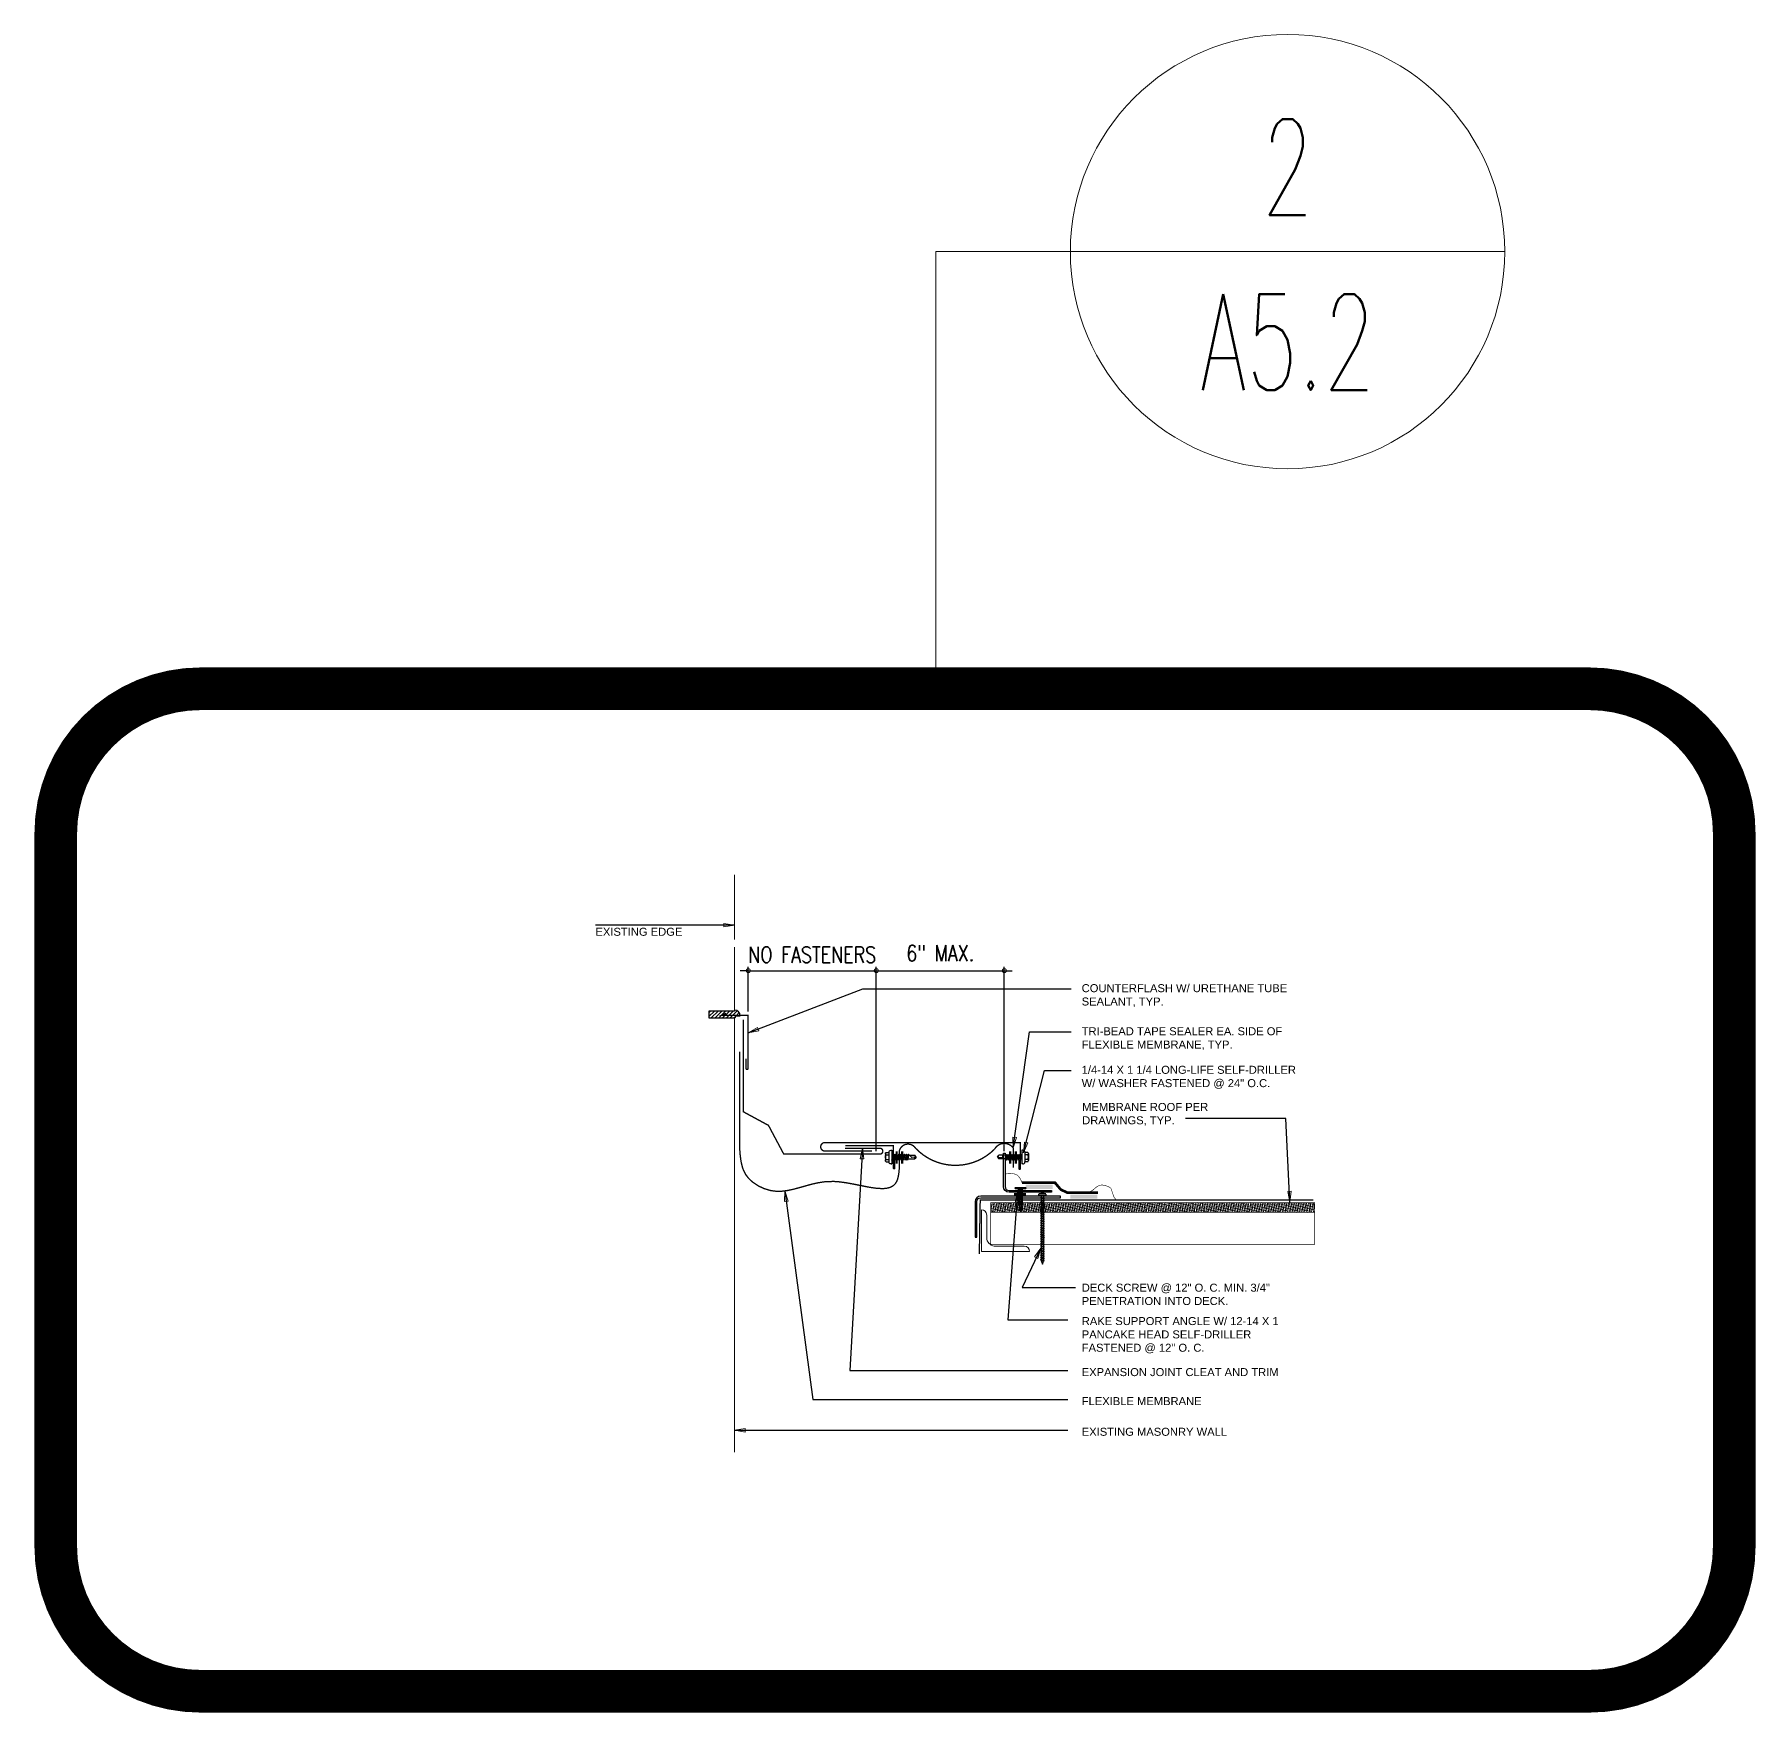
# Model space of a CAD drawing. Header units: inches. Extents: x -33163 to 19162, y -8858 to 30669.
# Drawn here: x -26917.8 to -26837.1, y -351.8 to -273.2 of the extents above; entities that cross this region are included whole.
import ezdxf
from ezdxf.enums import TextEntityAlignment as Align

# ---------------------------------------------------------------- set-up
doc = ezdxf.new("R2010")
doc.units = ezdxf.units.IN
for name, pattern in [('DASHED', [0.75, 0.5, -0.25]), ('HIDDEN2', [0.1875, 0.125, -0.0625]), ('HIDDEN4', [0.09375, 0.0625, -0.03125])]:
    doc.linetypes.add(name, pattern=pattern)
doc.layers.get('0').update_dxf_attribs({"color": 9, "lineweight": 0})
doc.layers.get('Defpoints').update_dxf_attribs({"color": 254})
for name, color, linetype, lineweight in [('06 - Fasteners', 11, 'Continuous', 30), ('10 - Flashings', 2, 'Continuous', 60), ('11 - Not In Scope', 7, 'Continuous', 0), ('12 - Steel', 11, 'Continuous', 15), ('13 - Tube Sealant', 11, 'Continuous', 25), ('16 - Underlayment', 4, 'HIDDEN2', 40), ('16a - Underlayment Strip-In', 8, 'HIDDEN4', 20), ('21 - Coverboard', 11, 'Continuous', 15), ('A-ANNO-NOTE-04', 12, 'Continuous', 9), ('A-ANNO-NOTE-08', 12, 'Continuous', 9), ('A-ANNO-SYMB-48', 12, 'Continuous', 9)]:
    doc.layers.add(name, color=color, linetype=linetype, lineweight=lineweight)
for name, color, linetype in [('14 - Tape Sealant', 11, 'Continuous'), ('23-CLIP', 12, 'Continuous'), ('24-SheetMetal', 10, 'Continuous'), ('25-FASTENER', 12, 'Continuous'), ('CUTEDGE SEALANT', 11, 'Continuous')]:
    doc.layers.add(name, color=color, linetype=linetype)
doc.styles.add('GENERATED_STYLE_1', font='arial.ttf')
doc.styles.add('ROMANS', font='romans.shx', dxfattribs={"width": 1.1})
doc.styles.add('TXT-STD-1', font='romans.shx', dxfattribs={"width": 0.8, "height": 0.75})
doc.dimstyles.new('Dim 08', dxfattribs={"dimscale": 8, "dimtxt": 0.09375, "dimasz": 0.0625, "dimexe": 0.0625, "dimexo": 0.0625, "dimgap": 0.09375, "dimtad": 1, "dimdec": 4, "dimzin": 3, "dimdsep": 46, "dimlunit": 4, "dimtxsty": 'ROMANS', "dimblk1": 'ARCHTICK', "dimblk2": 'ARCHTICK', "dimsah": 1, "dimcen": 0.0625, "dimdle": 0.0625, "dimclrd": 2, "dimclre": 2, "dimclrt": 3, "dimaunit": 1, "dimazin": 0, "dimtm": 1e-09, "dimtfac": 1, "dimtdec": 4, "dimtmove": 2, "dimatfit": 3, "dimldrblk": 'CLOSEDBLANK', "dimfxl": 1, "dimtolj": 1, "dimtzin": 3, "dimarcsym": 0})
doc.dimstyles.new('STD-1-1', dxfattribs={"dimscale": 12, "dimtxt": 0.75, "dimasz": 0.03125, "dimexe": 0.015625, "dimexo": 0.015625, "dimgap": 0.03125, "dimtad": 1, "dimdec": 4, "dimzin": 3, "dimdsep": 46, "dimlunit": 4, "dimtxsty": 'TXT-STD-1', "dimblk": 'DOTSMALL', "dimcen": 0, "dimdle": 0.03125, "dimclrd": 12, "dimclre": 12, "dimclrt": 12, "dimadec": 0, "dimazin": 0, "dimtfac": 0.75, "dimtdec": 4, "dimtix": 1, "dimtmove": 2, "dimatfit": 3, "dimfxl": 0.015625, "dimtolj": 1, "dimtzin": 0, "dimarcsym": 0})

# ---------------------------------------------------------------- blocks, each defined once
blk = doc.blocks.new('MB_DW3')
at = {"layer": '25-FASTENER'}
for p, q in [((-0.324, 0.071), (-0.324, 0.037)), ((-0.324, 0.037), (0.324, 0.037)), ((-0.224, 0.171), (0.215, 0.171)), ((-0.215, 0.305), (-0.215, 0.171)), ((-0.161, 0.337), (0.161, 0.337)), ((-0.139, -0.016), (0.046, 0.037)), ((-0.107, 0.305), (-0.107, 0.171)), ((-0.104, -0.036), (0.139, 0.033)), ((-0.086, 0.037), (0.086, 0.037)), ((-0.086, 0.037), (-0.086, -0.001)), ((0.086, 0.037), (0.133, 0.037)), ((0.086, 0.018), (0.086, -0.042)), ((0.107, 0.305), (0.107, 0.171)), ((0.139, 0.033), (0.133, 0.037)), ((0.215, 0.305), (0.215, 0.171)), ((0.324, 0.071), (0.324, 0.037)), ((-0.104, -0.036), (-0.139, -0.016)), ((-0.139, -0.107), (0.104, -0.038)), ((-0.104, -0.127), (-0.139, -0.107)), ((-0.139, -0.198), (0.104, -0.128)), ((-0.104, -0.218), (-0.139, -0.198)), ((-0.139, -0.289), (0.104, -0.219)), ((-0.104, -0.309), (-0.139, -0.289)), ((-0.139, -0.38), (0.104, -0.31)), ((-0.104, -0.4), (-0.139, -0.38)), ((-0.139, -0.47), (0.104, -0.401)), ((-0.104, -0.491), (-0.139, -0.47)), ((-0.139, -0.561), (0.104, -0.492)), ((-0.104, -0.581), (-0.139, -0.561)), ((-0.139, -0.652), (0.104, -0.583)), ((-0.104, -0.672), (-0.139, -0.652)), ((-0.139, -0.743), (0.104, -0.674)), ((-0.104, -0.763), (-0.139, -0.743)), ((-0.104, -0.127), (0.139, -0.058)), ((-0.104, -0.218), (0.139, -0.149)), ((-0.104, -0.309), (0.139, -0.239)), ((-0.104, -0.4), (0.139, -0.33)), ((-0.104, -0.491), (0.139, -0.421)), ((-0.104, -0.581), (0.139, -0.512)), ((-0.104, -0.672), (0.139, -0.603)), ((-0.104, -0.763), (0.139, -0.694)), ((-0.086, -0.031), (-0.086, -0.092)), ((-0.086, -0.122), (-0.086, -0.183)), ((-0.086, -0.213), (-0.086, -0.274)), ((-0.086, -0.304), (-0.086, -0.364)), ((-0.086, -0.395), (-0.086, -0.455)), ((-0.086, -0.486), (-0.086, -0.546)), ((-0.086, -0.577), (-0.086, -0.637)), ((-0.086, -0.667), (-0.086, -0.728)), ((-0.086, -0.758), (-0.086, -1.05)), ((0.086, -0.073), (0.086, -0.133)), ((0.086, -0.164), (0.086, -0.224)), ((0.086, -0.255), (0.086, -0.315)), ((0.086, -0.345), (0.086, -0.406)), ((0.086, -0.436), (0.086, -0.497)), ((0.086, -0.527), (0.086, -0.588)), ((0.086, -0.618), (0.086, -0.679)), ((0.086, -0.709), (0.086, -1.05)), ((0.139, -0.058), (0.104, -0.038)), ((0.139, -0.149), (0.104, -0.128)), ((0.139, -0.239), (0.104, -0.219)), ((0.139, -0.33), (0.104, -0.31)), ((0.139, -0.421), (0.104, -0.401)), ((0.139, -0.512), (0.104, -0.492)), ((0.139, -0.603), (0.104, -0.583)), ((0.139, -0.694), (0.104, -0.674)), ((0, -1.111), (-0.086, -1.05)), ((-0.002, -1.095), (0.014, -0.909)), ((0, -1.111), (0.086, -1.05))]:
    blk.add_line(p, q, dxfattribs=at)
for centre, radius, start, end in [((-0.224, 0.071), 0.1, 90, 180), ((-0.161, 0.274), 0.0628, 29.87542, 150.12458), ((0, 0.141), 0.196, 56.99743, 123.00257), ((0.161, 0.274), 0.0628, 29.87542, 150.12458), ((0.224, 0.071), 0.1, 0, 90), ((-0.046, -0.921), 0.0615, 11.14455, 130.906), ((0.054, -1.097), 0.0563, 55.45845, 194.84539)]:
    blk.add_arc(centre, radius, start, end, dxfattribs=at)
blk = doc.blocks.new('sd5')
at = {"layer": '25-FASTENER'}
for p, q in [((-0.24, 0.082), (0.24, 0.082)), ((-0.24, 0.037), (0.24, 0.037)), ((-0.111, -0.005), (0.037, 0.037)), ((-0.083, -0.021), (0.111, 0.034)), ((-0.069, 0.037), (0.069, 0.037)), ((-0.069, 0.037), (-0.069, 0.007)), ((0.069, 0.037), (0.106, 0.037)), ((0.069, 0.022), (0.069, -0.027)), ((0.111, 0.034), (0.106, 0.037)), ((-0.083, -0.021), (-0.111, -0.005)), ((-0.111, -0.078), (0.083, -0.023)), ((-0.083, -0.094), (-0.111, -0.078)), ((-0.111, -0.151), (0.083, -0.095)), ((-0.083, -0.167), (-0.111, -0.151)), ((-0.111, -0.224), (0.083, -0.168)), ((-0.083, -0.24), (-0.111, -0.224)), ((-0.111, -0.296), (0.083, -0.241)), ((-0.083, -0.312), (-0.111, -0.296)), ((-0.111, -0.369), (0.083, -0.314)), ((-0.083, -0.385), (-0.111, -0.369)), ((-0.111, -0.442), (0.083, -0.386)), ((-0.083, -0.458), (-0.111, -0.442)), ((-0.111, -0.514), (0.083, -0.459)), ((-0.083, -0.53), (-0.111, -0.514)), ((-0.111, -0.587), (0.083, -0.532)), ((-0.083, -0.603), (-0.111, -0.587)), ((-0.111, -0.66), (0.083, -0.604)), ((-0.083, -0.676), (-0.111, -0.66)), ((-0.111, -0.733), (0.083, -0.677)), ((-0.083, -0.749), (-0.111, -0.733)), ((-0.083, -0.094), (0.111, -0.039)), ((-0.083, -0.167), (0.111, -0.111)), ((-0.083, -0.24), (0.111, -0.184)), ((-0.083, -0.312), (0.111, -0.257)), ((-0.083, -0.385), (0.111, -0.33)), ((-0.083, -0.458), (0.111, -0.402)), ((-0.083, -0.53), (0.111, -0.475)), ((-0.083, -0.603), (0.111, -0.548)), ((-0.083, -0.676), (0.111, -0.62)), ((-0.083, -0.749), (0.111, -0.693)), ((-0.069, -0.018), (-0.069, -0.066)), ((-0.069, -0.09), (-0.069, -0.139)), ((-0.069, -0.163), (-0.069, -0.211)), ((-0.069, -0.236), (-0.069, -0.284)), ((-0.069, -0.308), (-0.069, -0.357)), ((-0.069, -0.381), (-0.069, -0.43)), ((-0.069, -0.454), (-0.069, -0.502)), ((-0.069, -0.527), (-0.069, -0.575)), ((-0.069, -0.599), (-0.069, -0.648)), ((-0.069, -0.672), (-0.069, -0.72)), ((-0.069, -0.745), (-0.069, -0.978)), ((0.069, -0.051), (0.069, -0.099)), ((0.069, -0.124), (0.069, -0.172)), ((0.069, -0.196), (0.069, -0.245)), ((0.069, -0.269), (0.069, -0.317)), ((0.069, -0.342), (0.069, -0.39)), ((0.069, -0.414), (0.069, -0.463)), ((0.069, -0.487), (0.069, -0.536)), ((0.069, -0.56), (0.069, -0.608)), ((0.069, -0.633), (0.069, -0.681)), ((0.069, -0.705), (0.069, -0.978)), ((0.111, -0.039), (0.083, -0.023)), ((0.111, -0.111), (0.083, -0.095)), ((0.111, -0.184), (0.083, -0.168)), ((0.111, -0.257), (0.083, -0.241)), ((0.111, -0.33), (0.083, -0.314)), ((0.111, -0.402), (0.083, -0.386)), ((0.111, -0.475), (0.083, -0.459)), ((0.111, -0.548), (0.083, -0.532)), ((0.111, -0.62), (0.083, -0.604)), ((0.111, -0.693), (0.083, -0.677)), ((0, -1.027), (-0.069, -0.978)), ((-0.001, -1.014), (0.011, -0.865)), ((0, -1.027), (0.069, -0.978))]:
    blk.add_line(p, q, dxfattribs=at)
for centre, radius, start, end in [((-0.238, 0.06), 0.0227, 94.66387, 265.33613), ((0.238, 0.06), 0.0227, 274.66387, 85.33613), ((-0.037, -0.875), 0.0492, 11.14455, 130.906), ((0.044, -1.015), 0.045, 55.45845, 194.84539)]:
    blk.add_arc(centre, radius, start, end, dxfattribs=at)
blk = doc.blocks.new('_DotSmall')
at = {"color": 0, "linetype": 'ByBlock', "const_width": 0.5}
blk.add_lwpolyline([(-0.0625, 0, 1), (0.0625, 0, 1)], format="xyb", close=True, dxfattribs=at)
blk = doc.blocks.new('*D137')
at = {"layer": '23-CLIP', "lineweight": -2, "transparency": 16777216}
for p, q in [((-26878.347, -325.528), (-26878.347, -316.878)), ((-26872.347, -325.533), (-26872.347, -316.878)), ((-26878.722, -317.065), (-26871.972, -317.065))]:
    blk.add_line(p, q, dxfattribs=at)
at = {"layer": 'Defpoints', "color": 0, "transparency": 16777216}
for p in [(-26872.347, -317.065), (-26878.347, -325.716), (-26872.347, -325.72)]:
    blk.add_point(p, dxfattribs=at)
at = {"layer": '23-CLIP', "lineweight": -2, "transparency": 16777216, "xscale": 0.375, "yscale": 0.375, "zscale": 0.375, "rotation": 180}
blk.add_blockref('_DotSmall', (-26878.347, -317.065), dxfattribs=at)
at = {"layer": '23-CLIP', "lineweight": -2, "transparency": 16777216, "xscale": 0.375, "yscale": 0.375, "zscale": 0.375}
blk.add_blockref('_DotSmall', (-26872.347, -317.065), dxfattribs=at)
at = {"layer": '23-CLIP', "transparency": 16777216, "insert": (-26875.347, -316.244), "char_height": 0.75, "width": 42.08971, "attachment_point": 5, "style": 'TXT-STD-1'}
blk.add_mtext('\\A1;6" MAX.', dxfattribs=at)
blk = doc.blocks.new('*D138')
at = {"layer": '23-CLIP', "lineweight": -2, "transparency": 16777216}
for p, q in [((-26884.347, -318.972), (-26884.347, -316.878)), ((-26878.347, -325.533), (-26878.347, -316.878)), ((-26884.347, -317.065), (-26884.722, -317.065)), ((-26884.347, -317.065), (-26878.347, -317.065)), ((-26878.347, -317.065), (-26877.972, -317.065))]:
    blk.add_line(p, q, dxfattribs=at)
at = {"layer": 'Defpoints', "color": 0, "transparency": 16777216}
for p in [(-26878.347, -317.065), (-26884.347, -319.16), (-26878.347, -325.72)]:
    blk.add_point(p, dxfattribs=at)
at = {"layer": '23-CLIP', "lineweight": -2, "transparency": 16777216, "xscale": 0.375, "yscale": 0.375, "zscale": 0.375}
blk.add_blockref('_DotSmall', (-26884.347, -317.065), dxfattribs=at)
at = {"layer": '23-CLIP', "lineweight": -2, "transparency": 16777216, "xscale": 0.375, "yscale": 0.375, "zscale": 0.375, "rotation": 180}
blk.add_blockref('_DotSmall', (-26878.347, -317.065), dxfattribs=at)
at = {"layer": '23-CLIP', "transparency": 16777216, "insert": (-26881.347, -316.315), "char_height": 0.75, "width": 42.08971, "attachment_point": 5, "style": 'TXT-STD-1'}
blk.add_mtext('\\A1;NO FASTENERS ', dxfattribs=at)
blk = doc.blocks.new('_ArchTick')
at = {"color": 0, "linetype": 'ByBlock', "const_width": 0.15}
blk.add_lwpolyline([(-0.5, -0.5), (0.5, 0.5)], dxfattribs=at)
blk = doc.blocks.new('A$C383005bb')
at = {"layer": '06 - Fasteners'}
for p, q in [((0.013, 3.076), (0, 3.122)), ((0.325, 3.166), (0.013, 3.076)), ((0.117, 3.106), (0.144, 3.015)), ((0.127, 2.991), (0.144, 3.015)), ((0.158, 2.964), (0.127, 2.991)), ((0.144, 3.015), (0.257, 3.01)), ((0.157, 2.887), (0.173, 2.911)), ((0.188, 2.861), (0.157, 2.887)), ((0.158, 2.964), (0.173, 2.911)), ((0.272, 2.961), (0.158, 2.964)), ((0.173, 2.911), (0.287, 2.907)), ((0.187, 2.783), (0.203, 2.807)), ((0.217, 2.757), (0.187, 2.783)), ((0.301, 2.857), (0.188, 2.861)), ((0.188, 2.861), (0.203, 2.807)), ((0.203, 2.807), (0.317, 2.803)), ((0.331, 2.753), (0.217, 2.757)), ((0.217, 2.757), (0.233, 2.703)), ((0.217, 2.679), (0.233, 2.703)), ((0.247, 2.653), (0.217, 2.679)), ((0.221, 3.135), (0.257, 3.01)), ((0.233, 2.703), (0.347, 2.699)), ((0.361, 2.649), (0.247, 2.653)), ((0.247, 2.653), (0.263, 2.599)), ((0.247, 2.576), (0.263, 2.599)), ((0.277, 2.549), (0.247, 2.576)), ((0.257, 3.01), (0.287, 2.985)), ((0.263, 2.599), (0.376, 2.595)), ((0.287, 2.985), (0.272, 2.961)), ((0.272, 2.961), (0.287, 2.907)), ((0.276, 2.472), (0.292, 2.496)), ((0.307, 2.445), (0.276, 2.472)), ((0.391, 2.545), (0.277, 2.549)), ((0.277, 2.549), (0.292, 2.496)), ((0.287, 2.907), (0.317, 2.881)), ((0.292, 2.496), (0.406, 2.491)), ((0.317, 2.881), (0.301, 2.857)), ((0.301, 2.857), (0.317, 2.803)), ((0.42, 2.441), (0.307, 2.445)), ((0.307, 2.445), (0.322, 2.392)), ((0.312, 3.212), (0.325, 3.166)), ((0.317, 2.803), (0.347, 2.777)), ((0.347, 2.777), (0.331, 2.753)), ((0.331, 2.753), (0.347, 2.699)), ((0.347, 2.699), (0.377, 2.674)), ((0.377, 2.674), (0.361, 2.649)), ((0.361, 2.649), (0.376, 2.595)), ((0.376, 2.595), (0.407, 2.57)), ((0.407, 2.57), (0.391, 2.545)), ((0.391, 2.545), (0.406, 2.491)), ((0.406, 2.491), (0.436, 2.466)), ((0.436, 2.466), (0.42, 2.441)), ((0.42, 2.441), (0.436, 2.388)), ((0.306, 2.368), (0.322, 2.392)), ((0.337, 2.341), (0.306, 2.368)), ((0.322, 2.392), (0.436, 2.388)), ((0.336, 2.264), (0.352, 2.288)), ((0.366, 2.238), (0.336, 2.264)), ((0.45, 2.338), (0.337, 2.341)), ((0.337, 2.341), (0.352, 2.288)), ((0.352, 2.288), (0.466, 2.284)), ((0.48, 2.234), (0.366, 2.238)), ((0.366, 2.238), (0.382, 2.184)), ((0.366, 2.16), (0.382, 2.184)), ((0.396, 2.134), (0.366, 2.16)), ((0.382, 2.184), (0.495, 2.18)), ((0.395, 2.057), (0.411, 2.08)), ((0.426, 2.03), (0.395, 2.057)), ((0.51, 2.13), (0.396, 2.134)), ((0.396, 2.134), (0.411, 2.08)), ((0.411, 2.08), (0.525, 2.076)), ((0.425, 1.953), (0.441, 1.977)), ((0.456, 1.926), (0.425, 1.953)), ((0.54, 2.026), (0.426, 2.03)), ((0.426, 2.03), (0.441, 1.977)), ((0.436, 2.388), (0.466, 2.362)), ((0.441, 1.977), (0.555, 1.972)), ((0.466, 2.362), (0.45, 2.338)), ((0.45, 2.338), (0.466, 2.284)), ((0.455, 1.849), (0.471, 1.873)), ((0.485, 1.822), (0.455, 1.849)), ((0.569, 1.922), (0.456, 1.926)), ((0.456, 1.926), (0.471, 1.873)), ((0.466, 2.284), (0.496, 2.258)), ((0.471, 1.873), (0.585, 1.869)), ((0.496, 2.258), (0.48, 2.234)), ((0.48, 2.234), (0.495, 2.18)), ((0.599, 1.819), (0.485, 1.822)), ((0.485, 1.822), (0.501, 1.769)), ((0.485, 1.745), (0.501, 1.769)), ((0.515, 1.719), (0.485, 1.745)), ((0.495, 2.18), (0.526, 2.154)), ((0.501, 1.769), (0.615, 1.765)), ((0.526, 2.154), (0.51, 2.13)), ((0.51, 2.13), (0.525, 2.076)), ((0.514, 1.641), (0.531, 1.665)), ((0.545, 1.615), (0.514, 1.641)), ((0.629, 1.715), (0.515, 1.719)), ((0.515, 1.719), (0.531, 1.665)), ((0.525, 2.076), (0.555, 2.051)), ((0.531, 1.665), (0.644, 1.661)), ((0.555, 2.051), (0.54, 2.026)), ((0.54, 2.026), (0.555, 1.972)), ((0.659, 1.611), (0.545, 1.615)), ((0.545, 1.615), (0.56, 1.561)), ((0.555, 1.972), (0.585, 1.947)), ((0.585, 1.947), (0.569, 1.922)), ((0.569, 1.922), (0.585, 1.869)), ((0.585, 1.869), (0.615, 1.843)), ((0.615, 1.843), (0.599, 1.819)), ((0.599, 1.819), (0.615, 1.765)), ((0.615, 1.765), (0.645, 1.739)), ((0.645, 1.739), (0.629, 1.715)), ((0.629, 1.715), (0.644, 1.661)), ((0.644, 1.661), (0.674, 1.635)), ((0.674, 1.635), (0.659, 1.611)), ((0.544, 1.537), (0.56, 1.561)), ((0.575, 1.511), (0.544, 1.537)), ((0.56, 1.561), (0.674, 1.557)), ((0.574, 1.434), (0.59, 1.457)), ((0.604, 1.407), (0.574, 1.434)), ((0.688, 1.507), (0.575, 1.511)), ((0.575, 1.511), (0.59, 1.457)), ((0.59, 1.457), (0.704, 1.453)), ((0.718, 1.403), (0.604, 1.407)), ((0.604, 1.407), (0.62, 1.354)), ((0.604, 1.33), (0.62, 1.354)), ((0.634, 1.303), (0.604, 1.33)), ((0.62, 1.354), (0.734, 1.349)), ((0.748, 1.299), (0.634, 1.303)), ((0.634, 1.303), (0.65, 1.25)), ((0.634, 1.226), (0.65, 1.25)), ((0.664, 1.2), (0.634, 1.226)), ((0.65, 1.25), (0.763, 1.246)), ((0.659, 1.611), (0.674, 1.557)), ((0.663, 1.122), (0.679, 1.146)), ((0.694, 1.096), (0.663, 1.122)), ((0.778, 1.196), (0.664, 1.2)), ((0.664, 1.2), (0.679, 1.146)), ((0.674, 1.557), (0.704, 1.532)), ((0.679, 1.146), (0.793, 1.142)), ((0.704, 1.532), (0.688, 1.507)), ((0.688, 1.507), (0.704, 1.453)), ((0.693, 1.018), (0.709, 1.042)), ((0.724, 0.992), (0.693, 1.018)), ((0.807, 1.092), (0.694, 1.096)), ((0.694, 1.096), (0.709, 1.042)), ((0.704, 1.453), (0.734, 1.428)), ((0.709, 1.042), (0.823, 1.038)), ((0.734, 1.428), (0.718, 1.403)), ((0.718, 1.403), (0.734, 1.349)), ((0.723, 0.915), (0.739, 0.938)), ((0.753, 0.888), (0.723, 0.915)), ((0.837, 0.988), (0.724, 0.992)), ((0.724, 0.992), (0.739, 0.938)), ((0.734, 1.349), (0.764, 1.324)), ((0.739, 0.938), (0.853, 0.934)), ((0.764, 1.324), (0.748, 1.299)), ((0.748, 1.299), (0.763, 1.246)), ((0.867, 0.884), (0.753, 0.888)), ((0.753, 0.888), (0.769, 0.835)), ((0.753, 0.811), (0.769, 0.835)), ((0.783, 0.784), (0.753, 0.811)), ((0.763, 1.246), (0.794, 1.22)), ((0.769, 0.835), (0.882, 0.83)), ((0.794, 1.22), (0.778, 1.196)), ((0.778, 1.196), (0.793, 1.142)), ((0.793, 1.142), (0.823, 1.116)), ((0.823, 1.116), (0.807, 1.092)), ((0.807, 1.092), (0.823, 1.038)), ((0.823, 1.038), (0.853, 1.013)), ((0.853, 1.013), (0.837, 0.988)), ((0.837, 0.988), (0.853, 0.934)), ((0.853, 0.934), (0.883, 0.909)), ((0.883, 0.909), (0.867, 0.884)), ((0.867, 0.884), (0.882, 0.83)), ((0.882, 0.83), (0.913, 0.805)), ((0.782, 0.707), (0.798, 0.731)), ((0.813, 0.68), (0.782, 0.707)), ((0.897, 0.78), (0.783, 0.784)), ((0.783, 0.784), (0.798, 0.731)), ((0.798, 0.731), (0.912, 0.727)), ((0.812, 0.603), (0.828, 0.627)), ((0.843, 0.577), (0.812, 0.603)), ((0.927, 0.677), (0.813, 0.68)), ((0.813, 0.68), (0.828, 0.627)), ((0.828, 0.627), (0.942, 0.623)), ((0.842, 0.499), (0.858, 0.523)), ((0.872, 0.473), (0.842, 0.499)), ((0.956, 0.573), (0.843, 0.577)), ((0.843, 0.577), (0.858, 0.523)), ((0.858, 0.523), (0.972, 0.519)), ((0.986, 0.469), (0.872, 0.473)), ((0.872, 0.473), (0.888, 0.419)), ((0.872, 0.396), (0.888, 0.419)), ((0.902, 0.369), (0.872, 0.396)), ((0.888, 0.419), (1.002, 0.415)), ((0.913, 0.805), (0.897, 0.78)), ((0.897, 0.78), (0.912, 0.727)), ((0.901, 0.292), (0.918, 0.315)), ((0.932, 0.265), (0.901, 0.292)), ((1.016, 0.365), (0.902, 0.369)), ((0.902, 0.369), (0.918, 0.315)), ((0.912, 0.727), (0.942, 0.701)), ((0.918, 0.315), (1.031, 0.311)), ((0.942, 0.701), (0.927, 0.677)), ((0.927, 0.677), (0.942, 0.623)), ((0.931, 0.188), (0.947, 0.212)), ((0.962, 0.161), (0.931, 0.188)), ((1.046, 0.261), (0.932, 0.265)), ((0.932, 0.265), (0.947, 0.212)), ((0.942, 0.623), (0.972, 0.597)), ((0.947, 0.212), (1.061, 0.207)), ((0.972, 0.597), (0.956, 0.573)), ((0.956, 0.573), (0.972, 0.519)), ((0.962, 0.161), (0.964, 0.153)), ((1.075, 0.157), (0.962, 0.161)), ((0.964, 0.153), (1.063, 0)), ((0.972, 0.519), (1.002, 0.493)), ((1.002, 0.493), (0.986, 0.469)), ((0.986, 0.469), (1.002, 0.415)), ((1.002, 0.415), (1.032, 0.39)), ((1.032, 0.39), (1.016, 0.365)), ((1.016, 0.365), (1.031, 0.311)), ((1.031, 0.311), (1.061, 0.286)), ((1.061, 0.286), (1.046, 0.261)), ((1.046, 0.261), (1.061, 0.207)), ((1.061, 0.207), (1.091, 0.182)), ((1.063, 0), (1.068, 0.158)), ((1.091, 0.182), (1.068, 0.158)), ((1.091, 0.182), (1.075, 0.157))]:
    blk.add_line(p, q, dxfattribs=at)
blk.add_arc((0.275, 2.752), 0.462, 85.41762, 126.58238, dxfattribs=at)
blk = doc.blocks.new('DETL_TAG')
at = {"color": 0, "linetype": 'ByBlock'}
blk.add_line((20.36, 0), (-20.36, 0), dxfattribs=at)
blk.add_circle((0, 0), 20.36, dxfattribs=at)
at = {"color": 0, "linetype": 'ByBlock', "style": 'ROMANS', "width": 0.625}
for tag, p in [('NUMBER', (0, 7.92)), ('SHEET', (0, -8.49)), ('NOTE', (0, -28.8)), ('NOTE', (0, -40.97))]:
    blk.add_attdef(tag, text='', height=9, dxfattribs=at).set_placement(p, align=Align.MIDDLE)

msp = doc.modelspace()

# ---------------------------------------------------------------- hatches: boundary and pattern name
at = {"layer": '13 - Tube Sealant'}
h = msp.add_hatch(dxfattribs=at)
h.set_pattern_fill('ANSI31', color=256)
h.set_pattern_definition([(45, (-26994.69741, -565.07716), (-0.08838835, 0.08838835), [])])
edge = h.paths.add_edge_path()
edge.add_line((-26884.99337, -318.91348), (-26884.99337, -318.96047))
edge.add_line((-26884.99337, -318.96047), (-26886.18719, -318.96047))
edge.add_line((-26886.18719, -318.96047), (-26886.18719, -319.27906))
edge.add_line((-26886.18719, -319.27906), (-26884.99337, -319.27906))
edge.add_arc((-26885.00321, -319.22053), 0.05935, 279.5358246, 404.1712187)
edge.add_line((-26884.96064, -319.17917), (-26884.72769, -319.17917))
edge.add_arc((-26884.99337, -319.17917), 0.26569, 0, 90)
at = {"layer": '21 - Coverboard'}
h = msp.add_hatch(dxfattribs=at)
h.set_pattern_fill('ANSI38', color=256, scale=0.025, angle=-125.8366772)
h.set_pattern_definition([(279.1633228, (-11638.41785, -3327.017135), (0.0783620487, 0.01264040933), []), (9.1633228, (-11638.41785, -3327.017135), (0.14408368807, 0.10364286737), [0.1984375, -0.1190625])])
h.paths.add_polyline_path([(-26872.98231, -327.9393), (-26872.98249, -328.3962), (-26857.80711, -328.39638), (-26857.80694, -327.93948)])

# ---------------------------------------------------------------- linework, layer by layer
at = {"layer": '10 - Flashings', "const_width": 0.0625}
for points in [[(-26884.45427, -321.18956), (-26884.45427, -321.64338, 1), (-26884.35333, -321.64338), (-26884.35333, -319.15996), (-26885.59975, -319.15996), (-26885.39155, -319.06541)], [(-26879.80863, -325.38709), (-26878.17306, -325.38709, -0.90466522), (-26878.15678, -325.6638), (-26882.68312, -325.6638), (-26883.40009, -324.31806), (-26884.57326, -323.68263), (-26884.57326, -319.36891)], [(-26871.65591, -325.92199), (-26871.65591, -326.35074, 1), (-26871.59341, -326.35074), (-26871.59341, -325.1258), (-26880.79506, -325.1258, 0.79497218), (-26880.79506, -325.51919), (-26878.54506, -325.51919)], [(-26877.48256, -325.89521), (-26877.48256, -326.32396, -1), (-26877.54506, -326.32396), (-26877.54506, -325.26617), (-26879.79506, -325.26617)]]:
    msp.add_lwpolyline(points, format="xyb", dxfattribs=at)
at = {"layer": '11 - Not In Scope'}
for p, q in [((-26884.99337, -318.96047), (-26884.99337, -315.97085)), ((-26884.99337, -339.64588), (-26884.99337, -319.27906))]:
    msp.add_line(p, q, dxfattribs=at)
at = {"layer": '12 - Steel'}
msp.add_lwpolyline([(-26873.42175, -328.2712), (-26873.42175, -330.22823), (-26871.15903, -330.22823, 0.41421356), (-26871.40903, -329.97823), (-26872.81849, -329.97823, -0.36429794), (-26873.17175, -329.58117), (-26873.17175, -328.5212, 0.41421356), (-26873.42175, -328.2712, 0.41421356)], format="xyb", dxfattribs=at)
at = {"layer": '12 - Steel', "const_width": 0.03}
msp.add_lwpolyline([(-26872.98249, -329.8962), (-26857.80711, -329.89638), (-26857.80711, -328.39638), (-26872.98249, -328.3962)], close=True, dxfattribs=at)
at = {"layer": '13 - Tube Sealant'}
msp.add_lwpolyline([(-26884.96064, -319.17917), (-26884.72769, -319.17917, 0.41421356), (-26884.99337, -318.91348), (-26884.99337, -318.96047), (-26886.19178, -318.96047), (-26886.19178, -319.27906), (-26884.99337, -319.27906, 0.62497838)], format="xyb", close=True, dxfattribs=at)
at = {"layer": '14 - Tape Sealant'}
for points in [[(-26877.33674, -325.53208), (-26877.33713, -326.10561), (-26877.44249, -325.53208), (-26877.44249, -326.10562)], [(-26877.07759, -325.53208), (-26877.07799, -326.10561), (-26877.18334, -325.53208), (-26877.18334, -326.10562)], [(-26872.02213, -325.53208), (-26872.02253, -326.10561), (-26872.12788, -325.53208), (-26872.12788, -326.10562)], [(-26871.75775, -325.53208), (-26871.75815, -326.10561), (-26871.8635, -325.53208), (-26871.8635, -326.10562)], [(-26871.32461, -327.59736), (-26871.89815, -327.59697), (-26871.32461, -327.49161), (-26871.89815, -327.49161)], [(-26870.08139, -327.29801), (-26871.34251, -327.29761), (-26870.08139, -327.09895), (-26871.34251, -327.09895)], [(-26867.98808, -327.7608), (-26869.2492, -327.7604), (-26867.98808, -327.56174), (-26869.2492, -327.56174)]]:
    msp.add_solid(points, dxfattribs=at)
at = {"layer": '16 - Underlayment', "const_width": 0.0625}
msp.add_lwpolyline([(-26871.92992, -326.2937), (-26871.92992, -325.37399, 0.54029665), (-26872.79905, -325.42656, -0.42441332), (-26876.50992, -325.38328, 0.63199158), (-26877.25888, -325.48883), (-26877.25888, -326.24316), (-26877.29014, -326.55694), (-26877.31382, -326.70327), (-26877.34714, -326.83693), (-26877.38916, -326.94525), (-26877.45472, -327.05056), (-26877.53087, -327.12823), (-26877.62078, -327.18822), (-26877.72347, -327.23202), (-26877.83793, -327.26112), (-26877.96318, -327.27701), (-26878.09821, -327.28118), (-26878.39368, -327.26034), (-26878.71639, -327.21053), (-26879.41169, -327.07172), (-26879.7684, -327.00659), (-26880.12054, -326.96022), (-26880.36271, -326.94525), (-26880.78308, -326.9641), (-26881.09103, -327.01176), (-26881.38656, -327.07884), (-26881.95032, -327.23682), (-26882.22355, -327.3105), (-26882.49434, -327.36918), (-26882.76518, -327.40425), (-26883.03857, -327.4071), (-26883.28825, -327.37513), (-26883.59932, -327.28459), (-26883.87357, -327.15612), (-26884.12582, -326.98792), (-26884.23934, -326.89023), (-26884.34215, -326.78418), (-26884.43249, -326.67029), (-26884.47984, -326.59865), (-26884.57045, -326.42124), (-26884.61953, -326.28756), (-26884.68685, -326.00603), (-26884.72514, -325.71118), (-26884.74891, -325.40966), (-26884.74891, -320.85609)], format="xyb", dxfattribs=at)
msp.add_lwpolyline([(-26873.51692, -330.34476), (-26873.4754, -327.81534), (-26857.86007, -327.81534)], dxfattribs=at)
at = {"layer": '16a - Underlayment Strip-In', "linetype": 'DASHED', "const_width": 0.125}
msp.add_lwpolyline([(-26871.51353, -326.99814), (-26869.97602, -326.99814), (-26869.71075, -327.31616), (-26869.65496, -327.34733), (-26869.40237, -327.46848), (-26867.95907, -327.46848)], dxfattribs=at)
at = {"layer": '21 - Coverboard', "linetype": 'Continuous', "ltscale": 0.25, "const_width": 0.03}
msp.add_lwpolyline([(-26872.98231, -327.9393), (-26872.98249, -328.3962), (-26857.80711, -328.39638), (-26857.80694, -327.93948)], close=True, dxfattribs=at)
at = {"layer": '24-SheetMetal'}
for points in [[(-26870.13389, -327.37656), (-26870.13389, -327.45126), (-26872.12169, -327.45126, -0.41421356), (-26872.38389, -327.18906), (-26872.38389, -325.62539), (-26872.30919, -325.62539), (-26872.30919, -327.18906, 0.41421356), (-26872.12169, -327.37656)], [(-26869.70947, -327.71065), (-26869.70947, -327.63595), (-26873.44727, -327.63595, 0.41421356), (-26873.70947, -327.89815), (-26873.70947, -329.56236), (-26873.63477, -329.56236), (-26873.63477, -327.89815, -0.41421356), (-26873.44727, -327.71065)]]:
    msp.add_lwpolyline(points, format="xyb", close=True, dxfattribs=at)
at = {"layer": 'A-ANNO-NOTE-08'}
msp.add_line((-26884.99337, -315.59643), (-26884.99337, -312.57952), dxfattribs=at)
at = {"layer": 'A-ANNO-SYMB-48'}
msp.add_lwpolyline([(-26869.25339, -283.35463), (-26875.56238, -283.35463), (-26875.56238, -303.8495)], dxfattribs=at)
at = {"layer": 'CUTEDGE SEALANT', "linetype": 'Continuous', "const_width": 0.02647}
for points in [[(-26871.51353, -326.99814), (-26871.52468, -326.98742, 0.12595342), (-26871.72989, -326.65709), (-26871.82237, -326.61325, 0.05127082), (-26871.84959, -326.60362), (-26871.96043, -326.57676, 0.04616099), (-26871.98616, -326.57299), (-26872.11381, -326.5662, 0.04121983), (-26872.13704, -326.56687), (-26872.19962, -326.57389), (-26872.26592, -326.59595, 0.08420334), (-26872.3076, -326.61814), (-26872.30919, -326.61937)], [(-26867.11344, -327.79896), (-26867.21736, -327.66259, 0.00885649), (-26867.34767, -327.26902), (-26867.43233, -327.2115, 0.05127082), (-26867.45775, -327.1978), (-26867.56314, -327.15425, 0.04616099), (-26867.588, -327.14658), (-26867.71308, -327.12026, 0.04121983), (-26867.73614, -327.11737), (-26867.79906, -327.11469), (-26867.86796, -327.12631, 0.08420334), (-26867.91255, -327.14184), (-26867.98427, -327.18131), (-26868.04651, -327.22415), (-26868.12305, -327.28537), (-26868.2084, -327.36431, 0.01719721), (-26868.21529, -327.37114), (-26868.31394, -327.42044)]]:
    msp.add_lwpolyline(points, format="xyb", dxfattribs=at)
at = {"layer": 'Defpoints', "linetype": 'HIDDEN2', "const_width": 2, "flags": 128}
msp.add_lwpolyline([(-26916.80288, -310.6295), (-26916.80288, -344.06688, 0.41421356), (-26910.02288, -350.84688), (-26844.91603, -350.84688, 0.41421356), (-26838.13603, -344.06688), (-26838.13603, -310.6295, 0.41421356), (-26844.91603, -303.8495), (-26910.02288, -303.8495, 0.41421356)], format="xyb", close=True, dxfattribs=at)

# ---------------------------------------------------------------- block references
at = {"layer": '06 - Fasteners', "rotation": 343.9999999999132}
msp.add_blockref('A$C383005bb', (-26871.58283, -330.53657), dxfattribs=at)
at = {"layer": '25-FASTENER', "xscale": -1, "rotation": 90}
msp.add_blockref('MB_DW3', (-26877.58338, -325.80416), dxfattribs=at)
at = {"layer": '25-FASTENER', "rotation": 270}
msp.add_blockref('MB_DW3', (-26871.55509, -325.80416), dxfattribs=at)
msp.add_blockref('MB_DW3', (-26871.55509, -325.80416), dxfattribs=at)
at = {"layer": '25-FASTENER'}
msp.add_blockref('sd5', (-26871.5873, -327.31623), dxfattribs=at)
at = {"layer": 'A-ANNO-SYMB-48'}
ref = msp.add_blockref('DETL_TAG', (-26859.07092, -283.35463), dxfattribs=dict(at, xscale=0.5, yscale=0.5, zscale=0.5))
ref.add_attrib('NUMBER', '2', dxfattribs={"layer": '0', "color": 0, "linetype": 'ByBlock', "height": 4.5, "style": 'ROMANS', "width": 0.625}).set_placement((-26859.07092, -279.39477), align=Align.MIDDLE)
ref.add_attrib('SHEET', 'A5.2', dxfattribs={"layer": '0', "color": 0, "linetype": 'ByBlock', "height": 4.5, "style": 'ROMANS', "width": 0.625}).set_placement((-26859.07092, -287.59733), align=Align.MIDDLE)

# ---------------------------------------------------------------- texts
at = {"layer": 'A-ANNO-NOTE-04', "linetype": 'Continuous', "lineweight": 30, "char_height": 0.375, "attachment_point": 7, "style": 'GENERATED_STYLE_1'}
for s, insert, width in [('\\A1;EXISTING EDGE', (-26891.50951, -315.43423), 4.6758163), ('COUNTERFLASH W/ URETHANE TUBE SEALANT, TYP.', (-26868.7204, -318.7678), 10.0373034), ('TRI-BEAD TAPE SEALER EA. SIDE OF FLEXIBLE MEMBRANE, TYP.', (-26868.7204, -320.78787), 10.0373034), ('\\A1;1/4-14 X 1 1/4 LONG-LIFE SELF-DRILLER W/ WASHER FASTENED @ 24" O.C.', (-26868.7204, -322.60075), 10.0373034), ('MEMBRANE ROOF PER DRAWINGS, TYP.', (-26868.69796, -324.33676), 8.3743201), ('\\A1;DECK SCREW @ 12" O. C. MIN. 3/4" PENETRATION INTO DECK.', (-26868.71709, -332.74468), 10.0373034), ('RAKE SUPPORT ANGLE W/ 12-14 X 1 PANCAKE HEAD SELF-DRILLER FASTENED @ 12" O. C.', (-26868.71709, -335.005), 10.0373034), ('EXPANSION JOINT CLEAT AND TRIM', (-26868.71709, -336.07742), 10.0373034), ('FLEXIBLE MEMBRANE', (-26868.71709, -337.43243), 10.0373034), ('EXISTING MASONRY WALL', (-26868.71709, -338.87492), 10.0373034)]:
    msp.add_mtext(s, dxfattribs=dict(at, insert=insert, width=width))

# ---------------------------------------------------------------- dimensions: what is measured, and where the dimension line sits
at = {"layer": '23-CLIP'}
for base, p1, p2, text, picture, middle in [((-26878.34658, -317.06538), (-26884.34661, -319.15996), (-26878.34658, -325.72049), 'NO FASTENERS ', '*D138', (-26881.3466, -316.31538)), ((-26872.34654, -317.06538), (-26878.34658, -325.71585), (-26872.34654, -325.72049), '<> MAX.', '*D137', (-26875.34656, -316.24395))]:
    dim = msp.add_linear_dim(base=base, p1=p1, p2=p2, text=text, dimstyle='STD-1-1', override={"dimclrd": 256, "dimclre": 256, "dimclrt": 256}, dxfattribs=at)
    dim.commit()
    dim.dimension.update_dxf_attribs({"geometry": picture, "text_midpoint": middle})

# ---------------------------------------------------------------- leaders
at = {"layer": 'A-ANNO-NOTE-08'}
for points in [[(-26884.99337, -314.93102), (-26888.3187, -314.93102), (-26891.50951, -314.93102)], [(-26884.35333, -319.98058), (-26878.97447, -317.91373), (-26869.2196, -317.91373)], [(-26871.92992, -325.37399), (-26871.16296, -319.9338), (-26869.2196, -319.9338)], [(-26871.44959, -325.60595), (-26870.46288, -321.74668), (-26869.2196, -321.74668)], [(-26858.95742, -327.91193), (-26859.14465, -324.0016), (-26863.85756, -324.0016)], [(-26878.99084, -325.38709), (-26879.58605, -335.8159), (-26869.37128, -335.8159)], [(-26882.62976, -327.38672), (-26881.31364, -337.17091), (-26869.37128, -337.17091)], [(-26871.72462, -327.45126), (-26872.18396, -333.43893), (-26869.37128, -333.43893)], [(-26870.63591, -330.07264), (-26871.51471, -331.91322), (-26869.00373, -331.91322)], [(-26884.99337, -338.6134), (-26873.58251, -338.6134), (-26869.37128, -338.6134)]]:
    msp.add_leader(points, dimstyle='Dim 08', override={"dimclrd": 256}, dxfattribs=at)

doc.saveas('drawing.dxf')
